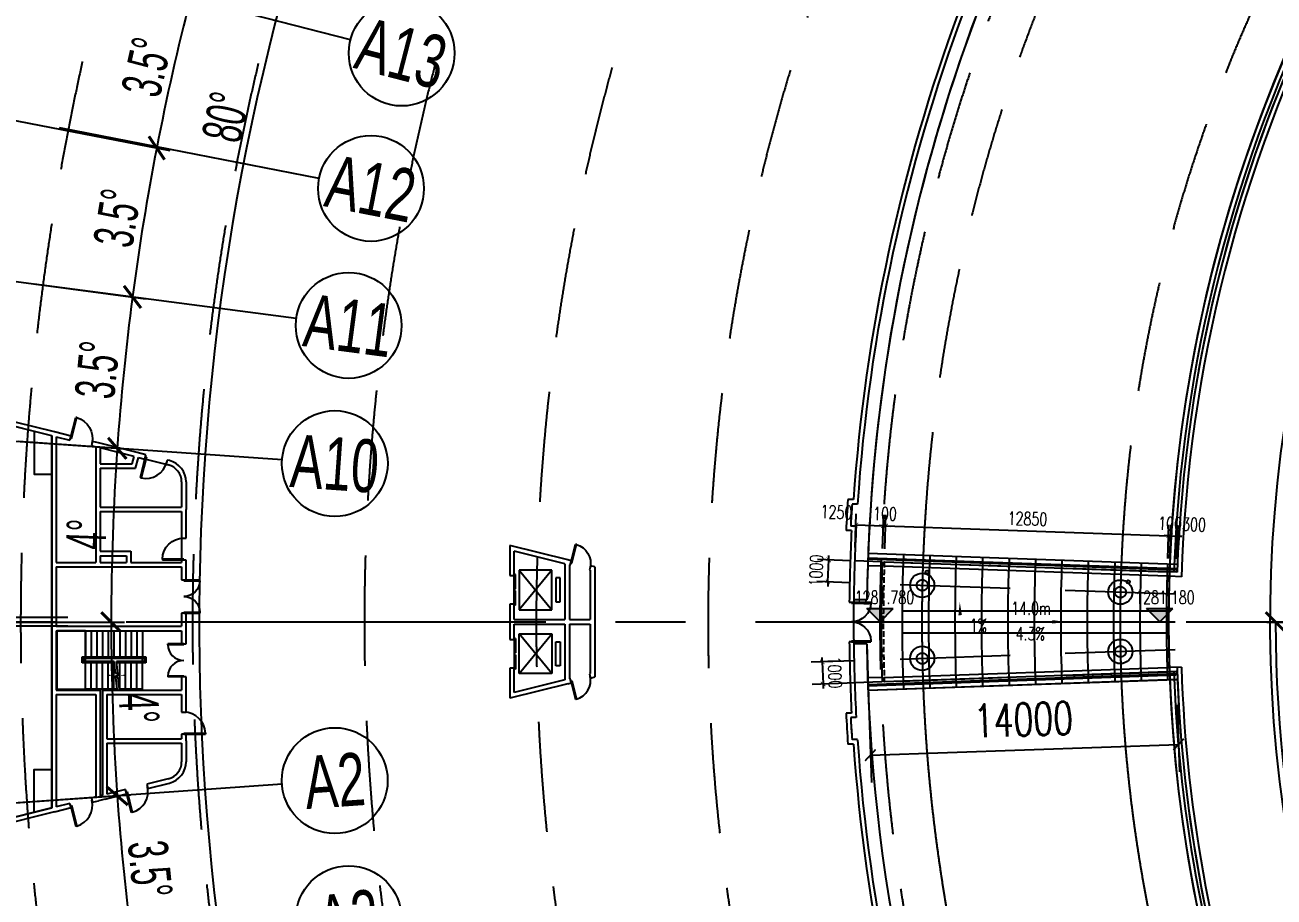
# Model space of a CAD drawing. Extents: x 36903891 to 38126251, y 2073392 to 2924740.
# Drawn here: x 36994246 to 37050943, y 2274162 to 2313720 of the extents above; entities that cross this region are included whole.
import ezdxf
from ezdxf.enums import TextEntityAlignment as Align
from ezdxf.xclip import XClip

# ---------------------------------------------------------------- set-up
doc = ezdxf.new("R2010")
doc.units = 0
doc.header["$LTSCALE"] = 1000
doc.header["$XCLIPFRAME"] = 0
for name, pattern in [('__DASH', [0.35, 0.25, -0.1]), ('CENTER', [2, 1.25, -0.25, 0.25, -0.25]), ('CENTER2', [28.575, 19.05, -3.175, 3.175, -3.175]), ('DASH', [0.35, 0.25, -0.1]), ('HIDDEN', [0.375, 0.25, -0.125])]:
    doc.linetypes.add(name, pattern=pattern)
doc.layers.get('0').update_dxf_attribs({"color": 8})
doc.layers.get('Defpoints').update_dxf_attribs({"color": 8})
for name, color, linetype in [('#幕墙线-平面', 8, 'Continuous'), ('#标注', 8, 'Continuous'), ('#虚线', 8, 'HIDDEN'), ('#轴线', 8, 'CENTER2'), ('1-WIN-1', 8, 'Continuous'), ('A-AL-E', 8, 'Continuous'), ('A-COLS-PLAN-C', 8, 'DASH'), ('A-DETL-ALUM', 8, 'Continuous'), ('A-DIMS', 8, 'Continuous'), ('A-DIMS-500', 8, 'Continuous'), ('A-DIMS-ELEV', 8, 'Continuous'), ('A-DIMS-SYMB', 8, 'Continuous'), ('A-FLOR', 8, 'Continuous'), ('A-FLOR-UNDR', 8, '__DASH'), ('A-GRID', 8, 'CENTER'), ('A-NOTE', 8, 'Continuous'), ('A-STRS-HRAL', 8, 'Continuous'), ('DIM', 8, 'Continuous'), ('周边建筑', 8, 'Continuous'), ('水-雨水-压力流-标识', 8, 'Continuous')]:
    doc.layers.add(name, color=color, linetype=linetype)
doc.styles.add('#文字', font='jrs.shx', dxfattribs={"width": 0.7, "bigfont": 'hztxt.shx'})
doc.styles.add('_TCH_DIM', font='SIMPLEX', dxfattribs={"bigfont": 'GBCBIG'})
doc.styles.add('_TCH_DIM_T3', font='SIMPLEX', dxfattribs={"width": 0.705882, "bigfont": 'GBCBIG'})
doc.styles.add('JHZX', font='jrs.shx', dxfattribs={"width": 0.6, "bigfont": 'jhz.shx'})
doc.dimstyles.new('_TCH_ARCH&&200', dxfattribs={"dimtxt": 595, "dimasz": 200, "dimexe": 500, "dimexo": 600, "dimgap": 252.5, "dimtad": 1, "dimdec": 0, "dimzin": 0, "dimdsep": 46, "dimtxsty": '_TCH_DIM_T3', "dimblk": 'ARCHTICK', "dimcen": 0.09, "dimclrt": 4, "dimazin": 2, "dimtfac": 1, "dimtdec": 0, "dimtix": 1, "dimtmove": 2, "dimatfit": 3, "dimfxl": 200, "dimtolj": 1, "dimtzin": 0, "dimarcsym": 0})
doc.dimstyles.new('_TCH_ARCH&&500', dxfattribs={"dimtxt": 1487.5, "dimasz": 500, "dimexe": 1250, "dimexo": 1500, "dimgap": 631.25, "dimtad": 1, "dimdec": 0, "dimzin": 0, "dimdsep": 46, "dimtxsty": '_TCH_DIM_T3', "dimblk": 'ARCHTICK', "dimcen": 0.09, "dimclrt": 4, "dimazin": 2, "dimtfac": 1, "dimtdec": 0, "dimtix": 1, "dimtmove": 2, "dimatfit": 3, "dimfxl": 200, "dimtolj": 1, "dimtzin": 0, "dimarcsym": 0})
doc.dimstyles.new('JZBZ-600', dxfattribs={"dimscale": 600, "dimtxt": 3, "dimasz": 1.5, "dimexe": 1, "dimexo": 1, "dimgap": 0.5, "dimtad": 1, "dimdec": 0, "dimdsep": 46, "dimtxsty": 'JHZX', "dimblk1": 'ARCHTICK', "dimblk2": 'ARCHTICK', "dimsah": 1, "dimcen": 0, "dimclrd": 1, "dimclre": 1, "dimclrt": 2, "dimadec": 1, "dimazin": 2, "dimtfac": 1, "dimtdec": 0, "dimtix": 1, "dimtmove": 0, "dimatfit": 3, "dimfxl": 1, "dimtolj": 1, "dimlwd": -1, "dimlwe": -1, "dimarcsym": 1})

# ---------------------------------------------------------------- blocks, each defined once
blk = doc.blocks.new('_ARCHTICK')
at = {"color": 0, "linetype": 'ByBlock', "const_width": 0.15}
blk.add_lwpolyline([(-0.5, -0.5), (0.5, 0.5)], dxfattribs=at)
blk = doc.blocks.new('*D134')
at = {"layer": '#标注', "transparency": 16777216}
for p, q in [((36703702, 3017080), (36713863, 3004073)), ((36670314, 2860018), (36684887, 2867766))]:
    blk.add_line(p, q, dxfattribs=at)
blk.add_arc((36780593, 2918654), 108993, 127.99706, 208, dxfattribs=at)
at = {"layer": 'Defpoints', "color": 0, "transparency": 16777216}
for p in [(36703333, 3017553), (36682082, 2965294), (36780593, 2918654), (36669784, 2859736)]:
    blk.add_point(p, dxfattribs=at)
at = {"layer": '#标注', "transparency": 16777216, "xscale": 900, "yscale": 900, "zscale": 900}
for p, rotation in [((36713494, 3004546), 37.99705879158983), ((36684357, 2867485), 297.9999999999915)]:
    blk.add_blockref('_ARCHTICK', p, dxfattribs=dict(at, rotation=rotation))
at = {"layer": '#标注', "transparency": 16777216, "insert": (36672808, 2941567), "char_height": 1800, "attachment_point": 5, "rotation": 77.9985, "style": 'JHZX'}
blk.add_mtext('\\A1;80°', dxfattribs=at)
blk = doc.blocks.new('*D174')
at = {"layer": '#标注', "transparency": 16777216}
for p, q in [((36659678, 2949929), (36671780, 2946798)), ((36657983, 2942431), (36670255, 2940051))]:
    blk.add_line(p, q, dxfattribs=at)
blk.add_arc((36780593, 2918654), 112993, 165.49827, 169.0253, dxfattribs=at)
at = {"layer": 'Defpoints', "color": 0, "transparency": 16777216}
for p in [(36659097, 2950079), (36670642, 2944698), (36657394, 2942545), (36780593, 2918654)]:
    blk.add_point(p, dxfattribs=at)
at = {"layer": '#标注', "transparency": 16777216, "xscale": 900, "yscale": 900, "zscale": 900}
for p, rotation in [((36671199, 2946949), 75.49827266010547), ((36669666, 2940165), 259.0253024601658)]:
    blk.add_blockref('_ARCHTICK', p, dxfattribs=dict(at, rotation=rotation))
at = {"layer": '#标注', "transparency": 16777216, "insert": (36669210, 2943833), "char_height": 1800, "attachment_point": 5, "rotation": 77.2618, "style": 'JHZX'}
blk.add_mtext('\\A1;3.5°', dxfattribs=at)
blk = doc.blocks.new('*D175')
at = {"layer": '#标注', "transparency": 16777216}
for p, q in [((36657983, 2942431), (36670255, 2940051)), ((36656768, 2934960), (36669161, 2933328))]:
    blk.add_line(p, q, dxfattribs=at)
blk.add_arc((36780593, 2918654), 112993, 169.0253, 172.49827, dxfattribs=at)
at = {"layer": 'Defpoints', "color": 0, "transparency": 16777216}
for p in [(36657394, 2942545), (36669254, 2937920), (36656173, 2935038), (36780593, 2918654)]:
    blk.add_point(p, dxfattribs=at)
at = {"layer": '#标注', "transparency": 16777216, "xscale": 900, "yscale": 900, "zscale": 900}
for p, rotation in [((36669666, 2940165), 79.0253024601727), ((36668566, 2933406), 262.4982656255029)]:
    blk.add_blockref('_ARCHTICK', p, dxfattribs=dict(at, rotation=rotation))
at = {"layer": '#标注', "transparency": 16777216, "insert": (36667880, 2936987), "char_height": 1800, "attachment_point": 5, "rotation": 80.7618, "style": 'JHZX'}
blk.add_mtext('\\A1;3.5°', dxfattribs=at)
blk = doc.blocks.new('*D176')
at = {"layer": '#标注', "transparency": 16777216}
for p, q in [((36656768, 2934960), (36669161, 2933328)), ((36656004, 2927369), (36668473, 2926497))]:
    blk.add_line(p, q, dxfattribs=at)
blk.add_arc((36780593, 2918654), 112993, 172.49827, 175.99865, dxfattribs=at)
at = {"layer": 'Defpoints', "color": 0, "transparency": 16777216}
for p in [(36656173, 2935038), (36668289, 2931122), (36655405, 2927411), (36780593, 2918654)]:
    blk.add_point(p, dxfattribs=at)
at = {"layer": '#标注', "transparency": 16777216, "xscale": 900, "yscale": 900, "zscale": 900}
for p, rotation in [((36668566, 2933406), 82.49826562553585), ((36667875, 2926539), 265.9986451029371)]:
    blk.add_blockref('_ARCHTICK', p, dxfattribs=dict(at, rotation=rotation))
at = {"layer": '#标注', "transparency": 16777216, "insert": (36666974, 2930098), "char_height": 1800, "attachment_point": 5, "rotation": 84.2485, "style": 'JHZX'}
blk.add_mtext('\\A1;3.5°', dxfattribs=at)
blk = doc.blocks.new('*D177')
at = {"layer": '#标注', "transparency": 16777216}
for p, q in [((36656004, 2927369), (36668473, 2926497)), ((36655699, 2918657), (36668199, 2918657))]:
    blk.add_line(p, q, dxfattribs=at)
blk.add_arc((36780593, 2918654), 112993, 175.99865, 179.9986, dxfattribs=at)
at = {"layer": 'Defpoints', "color": 0, "transparency": 16777216}
for p in [(36655405, 2927411), (36667722, 2923914), (36655099, 2918657), (36780593, 2918654)]:
    blk.add_point(p, dxfattribs=at)
at = {"layer": '#标注', "transparency": 16777216, "xscale": 900, "yscale": 900, "zscale": 900}
for p, rotation in [((36667875, 2926539), 85.99864510288438), ((36667599, 2918657), 269.9985978331407)]:
    blk.add_blockref('_ARCHTICK', p, dxfattribs=dict(at, rotation=rotation))
at = {"layer": '#标注', "transparency": 16777216, "insert": (36666469, 2922642), "char_height": 1800, "attachment_point": 5, "rotation": 87.9986, "style": 'JHZX'}
blk.add_mtext('\\A1;4°', dxfattribs=at)
blk = doc.blocks.new('*D178')
at = {"layer": '#标注', "transparency": 16777216}
for p, q in [((36655699, 2918657), (36668199, 2918657)), ((36656003, 2909944), (36668473, 2910816))]:
    blk.add_line(p, q, dxfattribs=at)
blk.add_arc((36780593, 2918654), 112993, 179.9986, 183.99896, dxfattribs=at)
at = {"layer": 'Defpoints', "color": 0, "transparency": 16777216}
for p in [(36655099, 2918657), (36780593, 2918654), (36667630, 2916027), (36655405, 2909902)]:
    blk.add_point(p, dxfattribs=at)
at = {"layer": '#标注', "transparency": 16777216, "xscale": 900, "yscale": 900, "zscale": 900}
for p, rotation in [((36667599, 2918657), 89.99859783315381), ((36667874, 2910774), 273.9989600530693)]:
    blk.add_blockref('_ARCHTICK', p, dxfattribs=dict(at, rotation=rotation))
at = {"layer": '#标注', "transparency": 16777216, "insert": (36668867, 2914755), "char_height": 1800, "attachment_point": 5, "rotation": 271.9988, "style": 'JHZX'}
blk.add_mtext('\\A1;4°', dxfattribs=at)
blk = doc.blocks.new('*D179')
at = {"layer": '#标注', "transparency": 16777216}
for p, q in [((36656003, 2909944), (36668473, 2910816)), ((36656768, 2902354), (36669161, 2903986))]:
    blk.add_line(p, q, dxfattribs=at)
blk.add_arc((36780593, 2918654), 112993, 183.99896, 187.4991, dxfattribs=at)
at = {"layer": 'Defpoints', "color": 0, "transparency": 16777216}
for p in [(36780593, 2918654), (36655405, 2909902), (36668058, 2908481), (36656173, 2902276)]:
    blk.add_point(p, dxfattribs=at)
at = {"layer": '#标注', "transparency": 16777216, "xscale": 900, "yscale": 900, "zscale": 900}
for p, rotation in [((36667874, 2910774), 93.99896005312142), ((36668566, 2903907), 277.4991045865825)]:
    blk.add_blockref('_ARCHTICK', p, dxfattribs=dict(at, rotation=rotation))
at = {"layer": '#标注', "transparency": 16777216, "insert": (36669362, 2907456), "char_height": 1800, "attachment_point": 5, "rotation": 275.749, "style": 'JHZX'}
blk.add_mtext('\\A1;3.5°', dxfattribs=at)
blk = doc.blocks.new('*D195')
at = {"layer": '#标注', "transparency": 16777216}
for p, q in [((36689976, 3034648), (36679819, 3047651)), ((36633399, 2918657), (36616899, 2918658))]:
    blk.add_line(p, q, dxfattribs=at)
blk.add_arc((36780593, 2918654), 163093, 127.99748, 179.99871, dxfattribs=at)
at = {"layer": 'Defpoints', "color": 0, "transparency": 16777216}
for p in [(36690346, 3034175), (36646456, 3011427), (36633999, 2918657), (36780593, 2918654)]:
    blk.add_point(p, dxfattribs=at)
at = {"layer": '#标注', "transparency": 16777216, "xscale": 900, "yscale": 900, "zscale": 900}
for p, rotation in [((36680188, 3047178), 37.99748212022364), ((36617499, 2918658), 269.9987065688374)]:
    blk.add_blockref('_ARCHTICK', p, dxfattribs=dict(at, rotation=rotation))
at = {"layer": '#标注', "transparency": 16777216, "insert": (36632929, 2990681), "char_height": 1800, "attachment_point": 5, "rotation": 63.9981, "style": 'JHZX'}
blk.add_mtext('\\A1;52°', dxfattribs=at)
blk = doc.blocks.new('*D222')
at = {"layer": '#标注', "transparency": 16777216}
for p, q in [((36720053, 2918657), (36721053, 2918657)), ((36727140, 2890233), (36728023, 2890702))]:
    blk.add_line(p, q, dxfattribs=at)
blk.add_arc((36780599, 2918657), 60146, 180, 208, dxfattribs=at)
at = {"layer": 'Defpoints', "color": 0, "transparency": 16777216}
for p in [(36719453, 2918657), (36780599, 2918657), (36721249, 2908903), (36726610, 2889951)]:
    blk.add_point(p, dxfattribs=at)
at = {"layer": '#标注', "transparency": 16777216, "xscale": 900, "yscale": 900, "zscale": 900}
for p, rotation in [((36720453, 2918657), 90.00000000000948), ((36727493, 2890420), 298.000000009856)]:
    blk.add_blockref('_ARCHTICK', p, dxfattribs=dict(at, rotation=rotation))
at = {"layer": '#标注', "transparency": 16777216, "insert": (36723404, 2904397), "char_height": 1800, "attachment_point": 5, "rotation": 284, "style": 'JHZX'}
blk.add_mtext('\\A1;28°', dxfattribs=at)
blk = doc.blocks.new('*U49')
blk.add_line((20, 0), (0, 0))
blk.add_circle((24, 0), 4)
at = {"style": 'JHZX', "width": 0.75}
blk.add_attdef('AXES', text='', height=4, dxfattribs=at).set_placement((24, 0), align=Align.MIDDLE_CENTER)
blk = doc.blocks.new('*U57')
at = {"layer": '#标注'}
ref = blk.add_blockref('*U49', (0, 8200), dxfattribs=dict(at, xscale=599.9999999999999, yscale=599.9999999999999, rotation=269.9996117852258))
ref.add_attrib('AXES', 'A2', dxfattribs={"layer": '0', "height": 2400, "rotation": 269.9996, "style": '#文字', "width": 0.7}).set_placement((0, -6200), align=Align.MIDDLE_CENTER)
blk = doc.blocks.new('*U58')
at = {"layer": 'DIM'}
for p, rotation in [((38431924, 3049526), 94.00035489507722), ((38432593, 3042884), 97.50030358952117), ((38433666, 3036295), 101.000252283965), ((38435140, 3029784), 104.500200978409), ((38437008, 3023375), 108.0001496728528), ((38439264, 3017092), 111.5000983672966)]:
    blk.add_blockref('*U57', p, dxfattribs=dict(at, rotation=rotation))
blk = doc.blocks.new('DOTE-11')
at = {"layer": '#虚线', "ltscale": 20}
for p, q in [((36715938, 2920915), (36702546, 2921383)), ((36715903, 2919916), (36702511, 2920383)), ((36715903, 2917399), (36702511, 2916931)), ((36715938, 2916399), (36702546, 2915932))]:
    blk.add_line(p, q, dxfattribs=at)
for radius, start, end in [(117100, 127.09412, 208), (109300, 127.27938, 208), (101500, 127.49316, 208), (93700, 127.74258, 208), (85900, 128.03738, 208), (78100, 128.39118, 208), (76200, 128.39118, 176.00048), (67200, 128.39118, 176.00048)]:
    blk.add_arc((36780599, 2918657), radius, start, end, dxfattribs=at)
at = {"layer": '#轴线'}
blk.add_line((36715899, 2918657), (36633999, 2918657), dxfattribs=at)
for radius, start, end in [(146600, 324.5, 183.99981), (138800, 324.5, 210.18842), (130400, 324.5, 210.32938), (127950, 324.5, 210.37401), (76200, 176.00048, 211.98836), (67200, 176.00048, 212.52356)]:
    blk.add_arc((36780599, 2918657), radius, start, end, dxfattribs=at)
blk = doc.blocks.new('A$C80b62fe7')
at = {"layer": '#幕墙线-平面'}
for points in [[(6394, 191215), (-7597, 191704)], [(6403, 191475), (-7587, 191964)], [(-6048, 189367), (5952, 189367)], [(-6048, 188367), (5952, 188367)], [(-7597, 186031), (6394, 186519)], [(-7587, 185771), (6403, 186260)]]:
    blk.add_lwpolyline(points, dxfattribs=at)
for radius, start, end in [(128529, 333.50225, 195.7758), (127529, 333.53985, 195.7884)]:
    blk.add_arc((71052, 188867), radius, start, end, dxfattribs=at)
blk = doc.blocks.new('DASWQE')
at = {"layer": '#幕墙线-平面', "ltscale": 10}
for radius, start, end in [(77098, 177.73986, 182.26015), (75898, 177.73575, 182.26426), (74698, 177.7315, 182.26851), (73498, 177.72712, 182.27289), (72298, 177.72259, 182.27742), (71098, 177.71791, 182.2821), (69898, 177.71307, 182.28695), (68698, 177.70805, 182.29196), (67498, 177.70286, 182.29715), (66298, 177.69749, 182.30253), (65098, 177.69191, 182.30811)]:
    blk.add_arc((3, 4), radius, start, end, dxfattribs=at)
at = {"layer": 'DIM', "ltscale": 10}
blk.add_blockref('A$C80b62fe7', (-71047, -188863), dxfattribs=at)
blk = doc.blocks.new('雨水立管')
blk.add_circle((0, 0), 50)
blk = doc.blocks.new('雨水')
at = {"layer": '水-雨水-压力流-标识', "xscale": 1.5, "yscale": 1.5, "zscale": 1.5}
for p in [(35572007, 2920917), (35581141, 2920466)]:
    blk.add_blockref('雨水立管', p, dxfattribs=at)
blk = doc.blocks.new('800柱子')
at = {"layer": 'A-DETL-ALUM', "ltscale": 0.3}
blk.add_circle((35572079, 2737405), 550, dxfattribs=at)
blk = doc.blocks.new('$DorLib2D$00000002')
at = {"layer": '1-WIN-1'}
for p, q in [((-0.5, 0), (-0.5, 0.4875)), ((-0.475, 0.4875), (-0.5, 0.4875)), ((-0.475, 0), (-0.475, 0.4875)), ((0.475, 0), (0.475, 0.4875)), ((0.475, 0.4875), (0.5, 0.4875)), ((0.5, 0), (0.5, 0.4875)), ((-0.5, 0), (-0.475, 0)), ((0.5, 0), (0.475, 0))]:
    blk.add_line(p, q, dxfattribs=at)
for centre, start, end in [((-0.4875, 0), 0, 88.53072), ((0.4875, 0), 91.46928, 180)]:
    blk.add_arc(centre, 0.4875, start, end, dxfattribs=at)
blk = doc.blocks.new('$DORLIB2D$00000127')
for points in [[(-0.533, 0.795), (-0.533, 0.69)], [(-0.033, 0.795), (-0.533, 0.795)], [(-0.033, 0.69), (-0.533, 0.69)], [(0.5, 0.5), (-0.5, 0.5)], [(-0.033, 0.795), (-0.033, 0.69)], [(0.533, 0.795), (0.033, 0.795)], [(0.033, 0.795), (0.033, 0.69)], [(0.533, 0.69), (0.033, 0.69)], [(0.533, 0.795), (0.533, 0.69)]]:
    blk.add_lwpolyline(points)
blk = doc.blocks.new('$DorLib2D$00000001')
for p, q in [((0.45, 0.975), (0.5, 0.975)), ((0.45, 0), (0.45, 0.975)), ((0.5, 0), (0.5, 0.975)), ((0.5, 0), (0.45, 0))]:
    blk.add_line(p, q)
blk.add_arc((0.475, 0), 0.975, 91.4693, 180)
blk = doc.blocks.new('123')
at = {"layer": '周边建筑'}
for p, q in [((34934781, 2953277), (34932478, 2962516)), ((34943022, 2952549), (34943022, 2962679)), ((34943422, 2952549), (34943422, 2962679)), ((34951663, 2953277), (34953967, 2962516)), ((34934606, 2953153), (34932325, 2962302)), ((34951839, 2953153), (34954120, 2962302)), ((34934606, 2953153), (34934794, 2952399)), ((34940022, 2953277), (34934781, 2953277)), ((34939922, 2953077), (34934831, 2953077)), ((34934988, 2952448), (34934831, 2953077)), ((34939922, 2953077), (34939922, 2951277)), ((34942922, 2953277), (34940022, 2953277)), ((34940122, 2953077), (34940122, 2951077)), ((34942822, 2953077), (34940122, 2953077)), ((34942822, 2953049), (34940172, 2953049)), ((34940172, 2953049), (34940172, 2951749)), ((34942822, 2953077), (34942822, 2947377)), ((34942822, 2951749), (34942822, 2953049)), ((34945822, 2953277), (34942922, 2953277)), ((34943022, 2953077), (34943022, 2947377)), ((34945722, 2953077), (34943022, 2953077)), ((34945722, 2953077), (34945722, 2951177)), ((34951663, 2953277), (34945822, 2953277)), ((34951614, 2953077), (34945922, 2953077)), ((34945922, 2953077), (34945922, 2951277)), ((34951614, 2953077), (34951457, 2952448)), ((34951651, 2952399), (34951839, 2953153)), ((34934794, 2952399), (34934988, 2952448)), ((34951457, 2952448), (34951651, 2952399)), ((34940172, 2950305), (34940172, 2951749)), ((34940172, 2951749), (34941362, 2951749)), ((34940172, 2951749), (34941362, 2951749)), ((34941362, 2950428), (34941362, 2951899)), ((34941362, 2951899), (34941632, 2951899)), ((34941422, 2950434), (34941422, 2951839)), ((34941422, 2951839), (34941572, 2951839)), ((34941422, 2950434), (34941422, 2951749)), ((34941422, 2951749), (34941572, 2951749)), ((34941572, 2951839), (34941572, 2949059)), ((34941572, 2951749), (34941572, 2949149)), ((34941632, 2951899), (34941632, 2948999)), ((34942822, 2951749), (34941632, 2951749)), ((34941632, 2951749), (34942822, 2951749)), ((34942822, 2951749), (34942822, 2949149)), ((34935230, 2951477), (34935036, 2951429)), ((34935036, 2951429), (34935105, 2951153)), ((34935180, 2950853), (34935105, 2951153)), ((34935280, 2951277), (34935230, 2951477)), ((34939922, 2951277), (34935280, 2951277)), ((34940122, 2951077), (34935330, 2951077)), ((34935355, 2950977), (34935330, 2951077)), ((34940172, 2951489), (34941362, 2951489)), ((34940172, 2951229), (34941362, 2951229)), ((34942822, 2951489), (34941632, 2951489)), ((34942822, 2951229), (34941632, 2951229)), ((34945722, 2951177), (34945722, 2949777)), ((34946322, 2951277), (34945922, 2951277)), ((34945922, 2951077), (34945922, 2949877)), ((34946222, 2951077), (34945922, 2951077)), ((34946222, 2951077), (34946222, 2949877)), ((34948322, 2951277), (34946322, 2951277)), ((34948222, 2951077), (34946422, 2951077)), ((34946422, 2951077), (34946422, 2949677)), ((34948222, 2951077), (34948222, 2947377)), ((34950292, 2951277), (34948322, 2951277)), ((34948422, 2951077), (34948422, 2947377)), ((34950192, 2951077), (34948422, 2951077)), ((34950192, 2951077), (34950192, 2949465)), ((34951165, 2951277), (34950292, 2951277)), ((34951115, 2951077), (34950392, 2951077)), ((34950392, 2951077), (34950392, 2949621)), ((34950731, 2949537), (34951115, 2951077)), ((34950901, 2949391), (34951340, 2951153)), ((34951215, 2951477), (34951165, 2951277)), ((34951409, 2951429), (34951215, 2951477)), ((34951340, 2951153), (34951409, 2951429)), ((34935180, 2950853), (34935422, 2949880)), ((34937822, 2950977), (34935355, 2950977)), ((34935616, 2949928), (34935405, 2950777)), ((34937722, 2950777), (34935405, 2950777)), ((34937722, 2950777), (34937722, 2947377)), ((34940122, 2950977), (34937822, 2950977)), ((34939922, 2950777), (34937922, 2950777)), ((34937922, 2950777), (34937922, 2947377)), ((34939922, 2950777), (34939922, 2947377)), ((34940122, 2950977), (34940122, 2947377)), ((34940172, 2950969), (34941362, 2950969)), ((34940172, 2950709), (34941362, 2950709)), ((34942822, 2950969), (34941632, 2950969)), ((34942822, 2950709), (34941632, 2950709)), ((34940172, 2950449), (34941362, 2950449)), ((34940172, 2950305), (34940716, 2950361)), ((34940172, 2950204), (34940700, 2950259)), ((34940172, 2949149), (34940172, 2950204)), ((34940172, 2950189), (34941362, 2950189)), ((34940700, 2950259), (34940728, 2950435)), ((34940728, 2950435), (34940846, 2950193)), ((34940846, 2950193), (34940875, 2950378)), ((34940859, 2950275), (34941422, 2950334)), ((34940875, 2950378), (34941422, 2950434)), ((34941362, 2948999), (34941362, 2950328)), ((34941422, 2949149), (34941422, 2950334)), ((34941422, 2949059), (34941422, 2950334)), ((34942822, 2950449), (34941632, 2950449)), ((34942822, 2950189), (34941632, 2950189)), ((34935422, 2949880), (34935616, 2949928)), ((34940172, 2949929), (34941362, 2949929)), ((34940172, 2949669), (34941362, 2949669)), ((34940172, 2949409), (34941362, 2949409)), ((34942822, 2949929), (34941632, 2949929)), ((34942822, 2949669), (34941632, 2949669)), ((34942822, 2949409), (34941632, 2949409)), ((34945722, 2949777), (34945722, 2947377)), ((34946222, 2949877), (34945922, 2949877)), ((34946422, 2949677), (34945922, 2949677)), ((34945922, 2949677), (34945922, 2947377)), ((34950192, 2949465), (34950682, 2949343)), ((34950392, 2949621), (34950731, 2949537)), ((34950804, 2949003), (34950901, 2949391)), ((34935858, 2948958), (34935664, 2948910)), ((34935664, 2948910), (34935907, 2947936)), ((34936101, 2947984), (34935858, 2948958)), ((34940172, 2949149), (34941362, 2949149)), ((34941632, 2948999), (34941362, 2948999)), ((34941422, 2949149), (34941572, 2949149)), ((34941572, 2949059), (34941422, 2949059)), ((34942822, 2949149), (34941632, 2949149)), ((34950368, 2948081), (34950610, 2949052)), ((34950682, 2949343), (34950610, 2949052)), ((34950610, 2949052), (34950804, 2949003)), ((34950368, 2948081), (34950344, 2947984)), ((34950562, 2948033), (34950368, 2948081)), ((34950538, 2947936), (34950562, 2948033)), ((34937722, 2947377), (34936877, 2947377)), ((34937822, 2947177), (34936877, 2947177)), ((34937822, 2947177), (34938122, 2947177)), ((34938122, 2947377), (34937922, 2947377)), ((34938122, 2947177), (34938122, 2947377)), ((34939922, 2947377), (34939122, 2947377)), ((34939122, 2947377), (34939122, 2947177)), ((34939122, 2947177), (34940022, 2947177)), ((34940022, 2947177), (34940722, 2947177)), ((34940722, 2947377), (34940122, 2947377)), ((34940722, 2947177), (34940722, 2947377)), ((34942822, 2947377), (34942222, 2947377)), ((34942222, 2947377), (34942222, 2947177)), ((34942222, 2947177), (34942922, 2947177)), ((34942922, 2947177), (34943622, 2947177)), ((34943622, 2947377), (34943022, 2947377)), ((34943622, 2947177), (34943622, 2947377)), ((34945722, 2947377), (34945122, 2947377)), ((34945122, 2947377), (34945122, 2947177)), ((34945122, 2947177), (34945822, 2947177)), ((34945822, 2947177), (34946022, 2947177)), ((34946022, 2947377), (34945922, 2947377)), ((34946022, 2947177), (34946022, 2947377)), ((34947022, 2947377), (34946022, 2947377)), ((34948222, 2947377), (34947022, 2947377)), ((34947022, 2947377), (34947022, 2947177)), ((34947022, 2947177), (34948322, 2947177)), ((34949567, 2947177), (34948322, 2947177)), ((34949567, 2947377), (34948422, 2947377)), ((34941122, 2932477), (34939761, 2932477)), ((34940416, 2929851), (34939761, 2932477)), ((34941122, 2932277), (34941122, 2932477)), ((34943222, 2932477), (34942422, 2932477)), ((34942422, 2932477), (34942422, 2932277)), ((34944022, 2932477), (34943222, 2932477)), ((34944022, 2932277), (34944022, 2932477)), ((34946684, 2932477), (34945322, 2932477)), ((34945322, 2932477), (34945322, 2932277)), ((34946029, 2929851), (34946684, 2932477)), ((34940017, 2932277), (34941122, 2932277)), ((34940591, 2929977), (34940017, 2932277)), ((34940872, 2930572), (34940872, 2932052)), ((34940872, 2932052), (34942672, 2932052)), ((34940872, 2930572), (34942672, 2932052)), ((34940872, 2932052), (34942672, 2930572)), ((34942422, 2932277), (34943122, 2932277)), ((34942672, 2932052), (34942672, 2930572)), ((34943122, 2932277), (34943122, 2929977)), ((34943322, 2932277), (34943322, 2929977)), ((34943322, 2932277), (34944022, 2932277)), ((34945572, 2932052), (34943772, 2932052)), ((34943772, 2932052), (34943772, 2930572)), ((34945572, 2930572), (34943772, 2932052)), ((34945572, 2932052), (34943772, 2930572)), ((34945322, 2932277), (34946428, 2932277)), ((34945572, 2930572), (34945572, 2932052)), ((34945854, 2929977), (34946428, 2932277)), ((34942672, 2930572), (34940872, 2930572)), ((34941232, 2930202), (34941232, 2930387)), ((34941232, 2930387), (34942312, 2930387)), ((34942312, 2930202), (34941232, 2930202)), ((34942312, 2930387), (34942312, 2930202)), ((34943772, 2930572), (34945572, 2930572)), ((34945212, 2930387), (34944132, 2930387)), ((34944132, 2930387), (34944132, 2930202)), ((34944132, 2930202), (34945212, 2930202)), ((34945212, 2930202), (34945212, 2930387)), ((34940416, 2929851), (34940456, 2929691)), ((34940456, 2929691), (34940650, 2929739)), ((34943122, 2929977), (34940591, 2929977)), ((34943122, 2929777), (34940640, 2929777)), ((34940650, 2929739), (34940640, 2929777)), ((34943122, 2929777), (34943122, 2928827)), ((34945854, 2929977), (34943322, 2929977)), ((34945804, 2929777), (34943322, 2929777)), ((34943322, 2929777), (34943322, 2928827)), ((34945804, 2929777), (34945795, 2929739)), ((34945795, 2929739), (34945989, 2929691)), ((34945989, 2929691), (34946029, 2929851)), ((34940868, 2928866), (34940674, 2928817)), ((34940674, 2928817), (34940721, 2928627)), ((34943222, 2928627), (34940721, 2928627)), ((34940877, 2928827), (34940868, 2928866)), ((34943122, 2928827), (34940877, 2928827)), ((34945724, 2928627), (34943222, 2928627)), ((34945567, 2928827), (34943322, 2928827)), ((34945577, 2928866), (34945567, 2928827)), ((34945771, 2928817), (34945577, 2928866)), ((34945724, 2928627), (34945771, 2928817)), ((34937678, 2916884), (34937678, 2917134)), ((34939078, 2916969), (34939078, 2917220)), ((34942322, 2916872), (34942322, 2917072)), ((34944122, 2917072), (34944122, 2916872)), ((34947367, 2916969), (34947367, 2917220)), ((34948767, 2916884), (34948767, 2917134)), ((34937878, 2916697), (34937878, 2916948)), ((34938878, 2916758), (34938878, 2917009)), ((34940498, 2915580), (34940455, 2916829)), ((34942222, 2916271), (34942222, 2916871)), ((34944222, 2916271), (34944222, 2916871)), ((34945946, 2915580), (34945990, 2916829)), ((34947567, 2916758), (34947567, 2917009)), ((34948567, 2916697), (34948567, 2916948)), ((34940698, 2915587), (34940676, 2916236)), ((34945746, 2915587), (34945769, 2916236))]:
    blk.add_line(p, q, dxfattribs=at)
at = {"layer": '周边建筑', "ltscale": 5}
for p, q in [((34946422, 2951077), (34946422, 2949777)), ((34946422, 2951077), (34946422, 2949777)), ((34950192, 2951077), (34950192, 2949802)), ((34950192, 2951077), (34950192, 2949802))]:
    blk.add_line(p, q, dxfattribs=at)
at = {"layer": '周边建筑'}
for points, format in [([(34896149, 2954454, -0.07422), (34932331, 2963106), (34934781, 2953277), (34951663, 2953277), (34954114, 2963106, -0.07422), (34990296, 2954454, -0.07422)], "xyb"), ([(34942222, 2916271, 0.098236), (34912257, 2909930, -0.389733), (34902046, 2913529), (34887313, 2941237, -0.432463), (34891065, 2952275, -0.001332), (34891677, 2952551, -0.001332)], "xyb"), ([(34942197, 2949019, 0, 0, 0), (34942197, 2952399, 0, 0, 0), (34940797, 2952399, 0, 0, 0), (34940797, 2950449, 0, 80, 0), (34940797, 2950749, 0, 0, 0)], "xyseb"), ([(34994768, 2952551, -0.066668), (35023206, 2934936, -0.432715), (35023979, 2923298), (35002575, 2900345, -0.3894), (34991787, 2899506, 0.164544), (34944222, 2916271)], "xyb"), ([(34940797, 2949019, 0, 0, 0), (34940797, 2950189, 0, 80, 0), (34940797, 2949889, 0, 0, 0)], "xyseb")]:
    blk.add_lwpolyline(points, format=format, dxfattribs=at)
for points in [[(34932478, 2962516), (34934781, 2953277), (34951663, 2953277), (34953967, 2962516)], [(34934582, 2954077), (34936522, 2954077), (34936522, 2953277)], [(34951863, 2954077), (34949922, 2954077), (34949922, 2953277)]]:
    blk.add_lwpolyline(points, dxfattribs=at)
for centre, radius, start, end in [((34943222, 2837577), 126000, 68.06236, 111.93764), ((34943222, 2837577), 125200, 68.19612, 84.12417), ((34943222, 2837577), 125400, 68.1164, 84.12472), ((34936877, 2948177), 1000, 194, 270), ((34936877, 2948177), 800, 194, 270), ((34949567, 2948177), 800, 270, 346), ((34949567, 2948177), 1000, 270, 346), ((34943222, 2837577), 79750, 92.97891, 93.98661), ((34943222, 2837577), 79500, 90.64865, 92.98829), ((34943222, 2837577), 79500, 87.01171, 89.35135), ((34943222, 2837577), 79750, 86.01339, 87.02109), ((34943222, 2837577), 79300, 93.86442, 110.51671), ((34943222, 2837577), 79500, 93.99916, 110.3552), ((34943222, 2837577), 79550, 93.13066, 93.85226), ((34943222, 2837577), 79550, 93.21421, 93.85226), ((34943222, 2837577), 79300, 90.65028, 93.14054), ((34943222, 2837577), 79300, 89.34972, 90.65028), ((34943222, 2837577), 79300, 86.85946, 89.34972), ((34943222, 2837577), 79550, 86.14774, 86.86934), ((34943222, 2837577), 79550, 86.14774, 86.78579), ((34943222, 2837577), 79300, 69.48328, 86.13558), ((34943222, 2837577), 79500, 69.6448, 86.00084), ((34943222, 2837577), 78700, 90.72805, 113.17007), ((34943222, 2837577), 78700, 53.84029, 89.27195), ((34943222, 2837577), 78050, 88, 92)]:
    blk.add_arc(centre, radius, start, end, dxfattribs=at)
for name, p, xscale, yscale, zscale, rotation in [('$DorLib2D$00000001', (34935012, 2951938), 1000, 1000, 200, 104.0000000000005), ('$DorLib2D$00000001', (34951433, 2951938), -999.9999999999995, 999.9999999999995, 200, 255.9999999999999), ('$DorLib2D$00000001', (34935640, 2949419), 1000, 1000, 200, 104.0000000000016), ('$DorLib2D$00000001', (34950586, 2948542), 999.9999999999994, 999.9999999999994, 999.9999999999994, 76.00000000000436), ('$DorLib2D$00000001', (34946522, 2947277), -1000, 1000, 1000, 8.04044223469124e-12), ('$DorLib2D$00000001', (34938622, 2947277), 1000, 1000, 200, 180.0000000000091), ('$DorLib2D$00000002', (34944372, 2947277), -1500, 1500, 200, 180), ('$DORLIB2D$00000127', (34941772, 2932377), -1300, 200, -1300, 180), ('$DORLIB2D$00000127', (34944672, 2932377), 1300, 200, 1300, 179.999999999993), ('$DorLib2D$00000001', (34940662, 2929278), 900, 900, 200, 104.000001498082), ('$DorLib2D$00000001', (34945783, 2929278), -899.9999999999997, 899.9999999999997, 200, 256.0000014980859), ('$DorLib2D$00000002', (34943222, 2916972), -1800, 1800, -1800, 179.999999999653)]:
    blk.add_blockref(name, p, dxfattribs=dict(at, xscale=xscale, yscale=yscale, zscale=zscale, rotation=rotation))
at = {"layer": '周边建筑', "xscale": 1500, "yscale": 1500, "zscale": 200}
blk.add_blockref('$DorLib2D$00000002', (34941472, 2947277), dxfattribs=at)
blk = doc.blocks.new('A$C216ef243')
at = {"layer": '周边建筑', "ltscale": 2}
blk.add_line((-64661, 2258), (-64960, 2268), dxfattribs=at)
at = {"layer": '周边建筑'}
for p, q in [((-64611, 2256), (-64960, 2268)), ((-64417, -2049), (-64967, -2069))]:
    blk.add_line(p, q, dxfattribs=at)
for points in [[(-64417, 2049), (-64967, 2069)], [(-64661, -2258), (-64960, -2268)]]:
    blk.add_lwpolyline(points, dxfattribs=at)
at = {"layer": '周边建筑', "ltscale": 2}
blk.add_lwpolyline([(-64661, -2258), (-64960, -2268)], dxfattribs=at)
at = {"layer": '周边建筑', "ltscale": 5}
for radius, start, end in [(65000, 322.26362, 219.12201), (64800, 128.43776, 178), (64800, 182, 199.6412)]:
    blk.add_arc((0, 0), radius, start, end, dxfattribs=at)
at = {"layer": '周边建筑', "ltscale": 2}
for radius, start, end in [(64650, 128.44386, 178), (65000, 178, 182), (64650, 182, 199.6412)]:
    blk.add_arc((0, 0), radius, start, end, dxfattribs=at)
at = {"layer": '周边建筑'}
for radius, start, end in [(64450, 128.45918, 178.1778), (64650, 128.44691, 169.84191), (60400, 132.02814, 216), (65000, 178, 182), (64700, 181.82234, 181.82289), (64650, 181.82234, 199.6412), (64450, 181.8222, 199.6412)]:
    blk.add_arc((0, 0), radius, start, end, dxfattribs=at)
blk = doc.blocks.new('_YZHK')
blk.add_circle((0, 0), 0.5)
blk = doc.blocks.new('ASDFASD')
at = {"layer": 'A-COLS-PLAN-C', "ltscale": 0.3, "xscale": 500, "yscale": 500, "zscale": 500}
for p in [(35571791, 2920317), (35580786, 2920003), (35571791, 2916997), (35580786, 2917312)]:
    blk.add_blockref('_YZHK', p, dxfattribs=at)
blk = doc.blocks.new('*D337')
at = {"layer": 'A-DIMS', "lineweight": -2, "transparency": 16777216}
for p, q in [((39229438, 1992693), (39229491, 1994226)), ((39229738, 1992683), (39229791, 1994215)), ((39229474, 1993726), (39229274, 1993733)), ((39229474, 1993726), (39229774, 1993716)), ((39229774, 1993716), (39229974, 1993709))]:
    blk.add_line(p, q, dxfattribs=at)
at = {"layer": 'Defpoints', "color": 0, "transparency": 16777216}
for p in [(39229774, 1993716), (39229417, 1992094), (39229717, 1992083)]:
    blk.add_point(p, dxfattribs=at)
at = {"layer": 'A-DIMS', "lineweight": -2, "transparency": 16777216, "xscale": 200, "yscale": 200, "zscale": 200}
for p, rotation in [((39229474, 1993726), 358.0000073612961), ((39229774, 1993716), 178.0000073612961)]:
    blk.add_blockref('_ARCHTICK', p, dxfattribs=dict(at, rotation=rotation))
at = {"layer": 'A-DIMS', "transparency": 16777216, "insert": (39230532, 1994240), "char_height": 595, "attachment_point": 5, "rotation": 358, "style": '_TCH_DIM_T3'}
blk.add_mtext('\\A1;300', dxfattribs=at)
blk = doc.blocks.new('*D338')
at = {"layer": 'A-DIMS', "lineweight": -2, "transparency": 16777216}
for p, q in [((39229338, 1992697), (39229391, 1994229)), ((39229438, 1992693), (39229491, 1994226)), ((39229374, 1993730), (39229174, 1993737)), ((39229374, 1993730), (39229474, 1993726)), ((39229474, 1993726), (39229674, 1993719))]:
    blk.add_line(p, q, dxfattribs=at)
at = {"layer": 'Defpoints', "color": 0, "transparency": 16777216}
for p in [(39229474, 1993726), (39229317, 1992097), (39229417, 1992094)]:
    blk.add_point(p, dxfattribs=at)
at = {"layer": 'A-DIMS', "lineweight": -2, "transparency": 16777216, "xscale": 200, "yscale": 200, "zscale": 200}
for p, rotation in [((39229374, 1993730), 358.0000073612429), ((39229474, 1993726), 178.0000073612429)]:
    blk.add_blockref('_ARCHTICK', p, dxfattribs=dict(at, rotation=rotation))
at = {"layer": 'A-DIMS', "transparency": 16777216, "insert": (39229443, 1994278), "char_height": 595, "attachment_point": 5, "rotation": 358, "style": '_TCH_DIM_T3'}
blk.add_mtext('\\A1;100', dxfattribs=at)
blk = doc.blocks.new('*D339')
at = {"layer": 'A-DIMS', "lineweight": -2, "transparency": 16777216}
for p, q in [((39216496, 1993145), (39216549, 1994678)), ((39216532, 1994178), (39229374, 1993730)), ((39229338, 1992697), (39229391, 1994229))]:
    blk.add_line(p, q, dxfattribs=at)
at = {"layer": 'Defpoints', "color": 0, "transparency": 16777216}
for p in [(39229374, 1993730), (39216475, 1992546), (39229317, 1992097)]:
    blk.add_point(p, dxfattribs=at)
at = {"layer": 'A-DIMS', "lineweight": -2, "transparency": 16777216, "xscale": 200, "yscale": 200, "zscale": 200}
for p, rotation in [((39216532, 1994178), 178.00000736125), ((39229374, 1993730), 358.00000736125)]:
    blk.add_blockref('_ARCHTICK', p, dxfattribs=dict(at, rotation=rotation))
at = {"layer": 'A-DIMS', "transparency": 16777216, "insert": (39222972, 1994504), "char_height": 595, "attachment_point": 5, "rotation": 358, "style": '_TCH_DIM_T3'}
blk.add_mtext('\\A1;12850', dxfattribs=at)
blk = doc.blocks.new('*D340')
at = {"layer": 'A-DIMS', "lineweight": -2, "transparency": 16777216}
for p, q in [((39216396, 1993149), (39216449, 1994681)), ((39216496, 1993145), (39216549, 1994678)), ((39216432, 1994182), (39216232, 1994189)), ((39216432, 1994182), (39216532, 1994178)), ((39216532, 1994178), (39216732, 1994171))]:
    blk.add_line(p, q, dxfattribs=at)
at = {"layer": 'Defpoints', "color": 0, "transparency": 16777216}
for p in [(39216532, 1994178), (39216375, 1992549), (39216475, 1992546)]:
    blk.add_point(p, dxfattribs=at)
at = {"layer": 'A-DIMS', "lineweight": -2, "transparency": 16777216, "xscale": 200, "yscale": 200, "zscale": 200}
for p, rotation in [((39216432, 1994182), 358.0000073610104), ((39216532, 1994178), 178.0000073610104)]:
    blk.add_blockref('_ARCHTICK', p, dxfattribs=dict(at, rotation=rotation))
at = {"layer": 'A-DIMS', "transparency": 16777216, "insert": (39216501, 1994730), "char_height": 595, "attachment_point": 5, "rotation": 358, "style": '_TCH_DIM_T3'}
blk.add_mtext('\\A1;100', dxfattribs=at)
blk = doc.blocks.new('*D341')
at = {"layer": 'A-DIMS', "lineweight": -2, "transparency": 16777216}
for p, q in [((39215146, 1993192), (39215200, 1994725)), ((39216396, 1993149), (39216449, 1994681)), ((39215183, 1994225), (39216432, 1994182))]:
    blk.add_line(p, q, dxfattribs=at)
at = {"layer": 'Defpoints', "color": 0, "transparency": 16777216}
for p in [(39216432, 1994182), (39215126, 1992593), (39216375, 1992549)]:
    blk.add_point(p, dxfattribs=at)
at = {"layer": 'A-DIMS', "lineweight": -2, "transparency": 16777216, "xscale": 200, "yscale": 200, "zscale": 200}
for p, rotation in [((39215183, 1994225), 178.0000073612583), ((39216432, 1994182), 358.0000073612583)]:
    blk.add_blockref('_ARCHTICK', p, dxfattribs=dict(at, rotation=rotation))
at = {"layer": 'A-DIMS', "transparency": 16777216, "insert": (39214302, 1994806), "char_height": 595, "attachment_point": 5, "rotation": 358, "style": '_TCH_DIM_T3'}
blk.add_mtext('\\A1;1250', dxfattribs=at)
blk = doc.blocks.new('*D345')
at = {"layer": 'A-DIMS-500', "lineweight": -2, "transparency": 16777216}
for p, q in [((39215778, 1985580), (39215884, 1982530)), ((39229769, 1986068), (39229875, 1983018)), ((39215840, 1983779), (39229832, 1984268))]:
    blk.add_line(p, q, dxfattribs=at)
at = {"layer": 'Defpoints', "color": 0, "transparency": 16777216}
for p in [(39229717, 1987567), (39215725, 1987079), (39229832, 1984268)]:
    blk.add_point(p, dxfattribs=at)
at = {"layer": 'A-DIMS-500', "lineweight": -2, "transparency": 16777216, "xscale": 499.9999999999999, "yscale": 499.9999999999999, "zscale": 499.9999999999999}
for p, rotation in [((39229832, 1984268), 1.999999157808906), ((39215840, 1983779), 181.9999991578089)]:
    blk.add_blockref('_ARCHTICK', p, dxfattribs=dict(at, rotation=rotation))
at = {"layer": 'A-DIMS-500', "transparency": 16777216, "insert": (39222788, 1985397), "char_height": 1487.5, "attachment_point": 5, "rotation": 2, "style": '_TCH_DIM_T3'}
blk.add_mtext('\\A1;14000', dxfattribs=at)
blk = doc.blocks.new('*D434')
at = {"layer": 'A-DIMS', "lineweight": -2, "transparency": 16777216}
for p, q in [((39214952, 1992599), (39213447, 1992651)), ((39213912, 1991635), (39213947, 1992634)), ((39213947, 1992634), (39213954, 1992834)), ((39214917, 1991599), (39213412, 1991652)), ((39213912, 1991635), (39213905, 1991435))]:
    blk.add_line(p, q, dxfattribs=at)
at = {"layer": 'Defpoints', "color": 0, "transparency": 16777216}
for p in [(39213947, 1992634), (39215552, 1992578), (39215517, 1991579)]:
    blk.add_point(p, dxfattribs=at)
at = {"layer": 'A-DIMS', "lineweight": -2, "transparency": 16777216, "xscale": 200, "yscale": 200, "zscale": 200}
for p, rotation in [((39213947, 1992634), 267.9999999999882), ((39213912, 1991635), 87.99999999998818)]:
    blk.add_blockref('_ARCHTICK', p, dxfattribs=dict(at, rotation=rotation))
at = {"layer": 'A-DIMS', "transparency": 16777216, "insert": (39213379, 1992153), "char_height": 595, "attachment_point": 5, "rotation": 88, "style": '_TCH_DIM_T3'}
blk.add_mtext('\\A1;1000', dxfattribs=at)
blk = doc.blocks.new('*D442')
at = {"layer": 'A-DIMS', "lineweight": -2, "transparency": 16777216}
for p, q in [((39215141, 1988059), (39213159, 1987990)), ((39213659, 1988007), (39213652, 1988207)), ((39213659, 1988007), (39213694, 1987008)), ((39215176, 1987059), (39213194, 1986990)), ((39213694, 1987008), (39213701, 1986808))]:
    blk.add_line(p, q, dxfattribs=at)
at = {"layer": 'Defpoints', "color": 0, "transparency": 16777216}
for p in [(39215740, 1988080), (39213694, 1987008), (39215775, 1987080)]:
    blk.add_point(p, dxfattribs=at)
at = {"layer": 'A-DIMS', "lineweight": -2, "transparency": 16777216, "xscale": 200, "yscale": 200, "zscale": 200}
for p, rotation in [((39213659, 1988007), 272.0000000282602), ((39213694, 1987008), 92.00000002826022)]:
    blk.add_blockref('_ARCHTICK', p, dxfattribs=dict(at, rotation=rotation))
at = {"layer": 'A-DIMS', "transparency": 16777216, "insert": (39214226, 1987527), "char_height": 595, "attachment_point": 5, "rotation": 272, "style": '_TCH_DIM_T3'}
blk.add_mtext('\\A1;1000', dxfattribs=at)
blk = doc.blocks.new('ZW-5001')
at = {"layer": '#标注'}
ref = blk.add_blockref('*U49', (36666842, 2948075.8), dxfattribs=dict(at, xscale=600.0000000000001, yscale=600.0000000000001, rotation=345.4987341768485))
ref.add_attrib('AXES', 'A13', dxfattribs={"layer": '0', "height": 2400, "rotation": 345.49873, "style": '#文字', "width": 0.7}).set_placement((36680783.2, 2944470), align=Align.MIDDLE_CENTER)
ref = blk.add_blockref('*U49', (36665258.2, 2941076.3), dxfattribs=dict(at, xscale=599.9999999999999, yscale=599.9999999999999, rotation=348.9987044858392))
ref.add_attrib('AXES', 'A12', dxfattribs={"layer": '0', "height": 2400, "rotation": 348.9987, "style": '#文字', "width": 0.7}).set_placement((36679393.6, 2938328.3), align=Align.MIDDLE_CENTER)
ref = blk.add_blockref('*U49', (36664104.7, 2933993.2), dxfattribs=dict(at, xscale=600.0000000000001, yscale=600.0000000000001, rotation=352.4986747948298))
ref.add_attrib('AXES', 'A11', dxfattribs={"layer": '0', "height": 2400, "rotation": 352.49867, "style": '#文字', "width": 0.7}).set_placement((36678381.5, 2932113.3), align=Align.MIDDLE_CENTER)
ref = blk.add_blockref('*U49', (36663385.7, 2926852.9), dxfattribs=dict(at, xscale=600.0000000000001, yscale=600.0000000000001, rotation=355.9986451038205))
ref.add_attrib('AXES', 'A10', dxfattribs={"layer": '0', "height": 2400, "rotation": 355.99865, "style": '#文字', "width": 0.7}).set_placement((36677750.6, 2925848), align=Align.MIDDLE_CENTER)
ref = blk.add_blockref('*U49', (36716398.5, 2918657.2), dxfattribs=dict(at, xscale=600.0000000000001, yscale=600.0000000000001))
ref.add_attrib('AXES', 'A9', dxfattribs={"layer": '0', "height": 2400, "style": '#文字', "width": 0.7}).set_placement((36730798.5, 2918657.2), align=Align.MIDDLE_CENTER)
at = {"layer": 'DIM'}
blk.add_blockref('*U58', (-1760359.5, -138493.6), dxfattribs=at)
at = {"layer": '#标注'}
for base, center, p1, p2, picture, middle in [((36646455.8, 3011426.8), (36780592.7, 2918654.1), (36690345.9, 3034175.3), (36633999.3, 2918657.4), '*D195', (36632929.2, 2990680.5)), ((36682082.4, 2965294), (36780592.7, 2918654.1), (36703333, 3017552.5), (36669783.8, 2859736), '*D134', (36672807.9, 2941567.4)), ((36670641.7, 2944698.2), (36780592.7, 2918654.1), (36659097.5, 2950078.8), (36657394.4, 2942545), '*D174', (36669209.8, 2943833.4)), ((36669253.8, 2937919.8), (36780592.7, 2918654.1), (36657394.4, 2942545), (36656173.4, 2935038.1), '*D175', (36667880.4, 2936986.7)), ((36668289.2, 2931121.9), (36780592.7, 2918654.1), (36656173.4, 2935038.1), (36655405.2, 2927411), '*D176', (36666974.2, 2930098)), ((36667721.8, 2923913.9), (36780592.7, 2918654.1), (36655405.2, 2927411), (36655099.3, 2918657.2), '*D177', (36666468.9, 2922642.1)), ((36667629.8, 2916027.4), (36780592.7, 2918654.1), (36655099.3, 2918657.2), (36655404.8, 2909902.4), '*D178', (36668867.3, 2914755)), ((36721249, 2908902.9), (36780598.5, 2918657.2), (36719452.8, 2918657.2), (36726610.1, 2889951), '*D222', (36723403.7, 2904396.9)), ((36668058.2, 2908480.6), (36780592.7, 2918654.1), (36655404.8, 2909902.4), (36656172.6, 2902275.9), '*D179', (36669361.6, 2907455.6))]:
    dim = blk.add_angular_dim_3p(base=base, center=center, p1=p1, p2=p2, dimstyle='JZBZ-600', override={"dimclrd": 256, "dimclre": 256, "dimclrt": 256}, dxfattribs=at)
    dim.commit()
    dim.dimension.update_dxf_attribs({"geometry": picture, "text_midpoint": middle})
blk = doc.blocks.new('FDGFH')
at = {"layer": 'A-FLOR'}
blk.add_blockref('ZW-5001', (-36780599, -2918657), dxfattribs=at)
at = {"layer": 'A-GRID'}
blk.add_blockref('DOTE-11', (-36780599, -2918657), dxfattribs=at)
blk = doc.blocks.new('CXVFG')
at = {"layer": 'A-DIMS-ELEV'}
for points in [[(39216277.2, 1989825.2), (39215677.2, 1990425.2), (39216877.2, 1990425.2)], [(39228976, 1989825.2), (39228376, 1990425.2), (39229576, 1990425.2)]]:
    blk.add_hatch(color=256, dxfattribs=at).paths.add_polyline_path(points)
at = {"layer": 'A-AL-E'}
blk.add_lwpolyline([(39235858.4, 2018119.2, 0.3240837), (39249243, 1943050.2)], format="xyb", dxfattribs=at)
for points in [[(39229728.9, 1992433), (39215738.2, 1992921.5)], [(39229721.9, 1992233.1), (39215731.2, 1992721.7)], [(39215731.2, 1986928.7), (39229721.9, 1987417.3)], [(39215738.2, 1986728.8), (39229728.9, 1987217.4)]]:
    blk.add_lwpolyline(points, dxfattribs=at)
at = {"layer": 'A-DIMS-ELEV'}
for p, q in [((39216277.2, 1989825.2), (39215677.2, 1990425.2)), ((39215677.2, 1990425.2), (39216877.2, 1990425.2)), ((39216277.2, 1989825.2), (39216877.2, 1990425.2)), ((39228976, 1989825.2), (39228376, 1990425.2)), ((39228376, 1990425.2), (39229576, 1990425.2)), ((39228976, 1989825.2), (39229576, 1990425.2))]:
    blk.add_line(p, q, dxfattribs=at)
at = {"layer": 'A-DIMS-SYMB'}
for points in [[(39219945.7, 1989150.2, 0, 0, 0), (39219897.8, 1990727.3, 0, 160, 0), (39219916, 1990127.6, 0, 0, 0)], [(39221334.8, 1989825.2, 0, 0, 0), (39224692.4, 1989825.2, 0, 160, 0), (39224092.4, 1989825.2, 0, 0, 0)]]:
    blk.add_lwpolyline(points, format="xyseb", dxfattribs=at)
at = {"layer": 'A-FLOR-UNDR'}
for points in [[(39216374.8, 1992549.1, 0.0174551), (39216374.8, 1987101.3, 0.0174551)], [(39216474.7, 1992545.6, 0.0174551), (39216474.7, 1987104.8, 0.0174551)], [(39229316.9, 1992097.1, 0.0174551), (39229316.9, 1987553.2, 0.0174551)], [(39229416.8, 1992093.7, 0.0174551), (39229416.8, 1987556.7, 0.0174551)]]:
    blk.add_lwpolyline(points, format="xyb", dxfattribs=at)
at = {"layer": 'A-STRS-HRAL'}
for points in [[(39229310.2, 1991897.3), (39216468, 1992345.7, -0.0006414), (39216474.7, 1992545.6), (39229316.9, 1992097.1, 0.0007681), (39229310.2, 1991897.3)], [(39229310.2, 1987753.1, 0.0007681), (39229316.9, 1987553.2), (39216474.7, 1987104.8, -0.0006414), (39216468, 1987304.7), (39229310.2, 1987753.1)]]:
    blk.add_lwpolyline(points, format="xyb", dxfattribs=at)
at = {"rotation": 89.99999985381737}
blk.add_blockref('123', (42131954.6, -32953397.2), dxfattribs=at)
at = {"layer": 'A-COLS-PLAN-C'}
blk.add_blockref('ASDFASD', (3646404.7, -928832), dxfattribs=at)
at = {"layer": '周边建筑'}
blk.add_blockref('A$C216ef243', (39294377.2, 1989825.2), dxfattribs=at)
at = {"layer": '水-雨水-压力流-标识'}
for name, p in [('雨水', (3646404.7, -928832)), ('800柱子', (3646113.8, -745917.9)), ('800柱子', (3655109.2, -746232)), ('800柱子', (3655109.2, -748923.2)), ('800柱子', (3646113.8, -749237.4))]:
    blk.add_blockref(name, p, dxfattribs=at)
at = {"layer": 'A-DIMS-ELEV', "style": '_TCH_DIM', "width": 0.705882}
for s, p in [('1281.780', (39215129.2, 1990635.2)), ('1281.180', (39227860, 1990635.2))]:
    blk.add_text(s, height=595, dxfattribs=at).set_placement(p)
at = {"layer": 'A-DIMS-SYMB', "style": '_TCH_DIM', "width": 0.705882}
blk.add_text('1%', height=595, dxfattribs=at).set_placement((39220348, 1989360.7))
at = {"layer": 'A-NOTE', "style": '_TCH_DIM', "width": 0.705882}
for s, p in [('14.0m', (39222233.8, 1990145.5)), ('4.3%', (39222433.9, 1988989.6))]:
    blk.add_text(s, height=595, dxfattribs=at).set_placement(p)
at = {"layer": 'A-DIMS'}
for base, p1, p2, picture, middle in [((39216431.8, 1994181.7), (39215125.5, 1992592.7), (39216374.8, 1992549.1), '*D341', (39214302.3, 1994806.4)), ((39229773.7, 1993715.8), (39229416.8, 1992093.7), (39229716.6, 1992083.2), '*D337', (39230532.4, 1994239.6))]:
    dim = blk.add_linear_dim(base=base, p1=p1, p2=p2, angle=358.00001, dimstyle='_TCH_ARCH&&200', override={"dimclrd": 256, "dimclre": 256, "dimclrt": 256}, dxfattribs=at)
    dim.commit()
    dim.dimension.update_dxf_attribs({"geometry": picture, "text_midpoint": middle, "dimtype": 129})
for p1, p2, distance, picture, middle in [((39216374.8, 1992549.1), (39216474.7, 1992545.6), 1633.6, '*D340', (39216501, 1994729.6)), ((39216474.7, 1992545.6), (39229316.9, 1992097.1), 1633.6, '*D339', (39222972, 1994503.6)), ((39229316.9, 1992097.1), (39229416.8, 1992093.7), 1633.6, '*D338', (39229443.1, 1994277.7)), ((39215516.6, 1991578.5), (39215551.5, 1992577.8), 1605.9, '*D434', (39213379.5, 1992153.4)), ((39215740.2, 1988079.7), (39215775.1, 1987080.3), -2082.8, '*D442', (39214225.8, 1987526.5))]:
    dim = blk.add_aligned_dim(p1=p1, p2=p2, distance=distance, dimstyle='_TCH_ARCH&&200', override={"dimclrd": 256, "dimclre": 256, "dimclrt": 256}, dxfattribs=at)
    dim.commit()
    dim.dimension.update_dxf_attribs({"geometry": picture, "text_midpoint": middle})
at = {"layer": 'A-DIMS-500'}
dim = blk.add_aligned_dim(p1=(39215725.2, 1987078.6), p2=(39229716.6, 1987567.2), distance=-3301.6, dimstyle='_TCH_ARCH&&500', override={"dimclrd": 256, "dimclre": 256, "dimclrt": 256}, dxfattribs=at)
dim.commit()
dim.dimension.update_dxf_attribs({"geometry": '*D345', "text_midpoint": (39222788.1, 1985397.5)})
blk = doc.blocks.new('JUTEWR')
at = {"layer": 'A-STRS-HRAL'}
blk.add_blockref('DASWQE', (36747505, 2929437), dxfattribs=at)
at = {"layer": 'DIM'}
for name, p in [('FDGFH', (36747510, 2929431)), ('CXVFG', (-2546868, 939616))]:
    blk.add_blockref(name, p, dxfattribs=at)

msp = doc.modelspace()

# ---------------------------------------------------------------- block references
at = {"layer": 'DIM'}
ref = msp.add_blockref('JUTEWR', (363648.3, -642797.5), dxfattribs=at)
XClip(ref).set_block_clipping_path([(36540243.0880557299, 2702892.0700622862), (36938694.1744792983, 3117037.741362222)])

doc.saveas('drawing.dxf')
